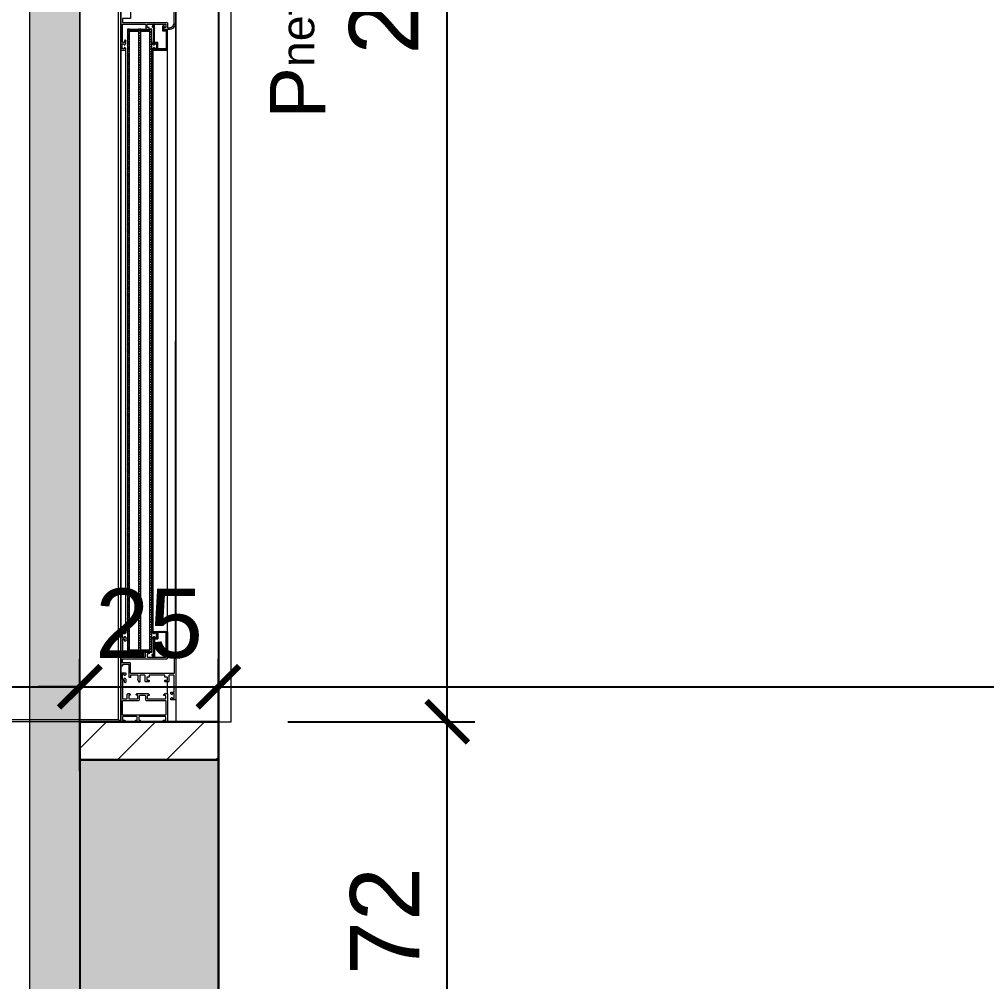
# Model space of a CAD drawing. Header units: centimetres. Extents: x 111832 to 117233, y -55119 to -48329.
# Drawn here: x 112718.5 to 112892.9, y -51987.4 to -51813.7 of the extents above; entities that cross this region are included whole.
import ezdxf

# ---------------------------------------------------------------- set-up
doc = ezdxf.new("R2010")
doc.units = ezdxf.units.CM
doc.header["$LTSCALE"] = 50
doc.header["$MEASUREMENT"] = 0
doc.linetypes.add('CONTINU', pattern=[0])
doc.layers.get('0').update_dxf_attribs({"color": 8})
for name, color, linetype in [('BETON COUPE', 3, 'CONTINU'), ('BETON TRAME', 252, 'Continuous'), ('COTE 50ème', 1, 'Continuous')]:
    doc.layers.add(name, color=color, linetype=linetype)
for name, color, linetype, lineweight in [('CONSOLE ISOL.', 214, 'Continuous', 15), ('ISOLATION', 252, 'Continuous', 0), ('MACONNERIE COUPE', 7, 'Continuous', 30), ('MACONNERIE HACHURE', 253, 'Continuous', 13), ('WINDOWS', 21, 'Continuous', 5)]:
    doc.layers.add(name, color=color, linetype=linetype, lineweight=lineweight)
doc.layers.add('FMULT', color=150, linetype='Continuous', plot=False)
doc.styles.add('GENERATED_STYLE_1', font='arial.ttf')
doc.styles.add('RS_TXT_50', font='arial.ttf', dxfattribs={"height": 12.5})
doc.dimstyles.new('RS_50CM_LINEAIRE', dxfattribs={"dimscale": 5, "dimtxt": 12.5, "dimasz": 1.5, "dimexe": 1, "dimexo": 2.5, "dimgap": 1, "dimtad": 1, "dimdec": 1, "dimrnd": 0.5, "dimdsep": 46, "dimtxsty": 'RS_TXT_50', "dimblk1": 'ARCHTICK', "dimblk2": 'ARCHTICK', "dimsah": 1, "dimcen": 2.5, "dimdle": 1, "dimclrt": 4, "dimadec": 0, "dimazin": 2, "dimtfac": 1, "dimtdec": 1, "dimtix": 1, "dimtmove": 2, "dimatfit": 3, "dimfxl": 1, "dimtolj": 1, "dimtzin": 0, "dimarcsym": 0})

# ---------------------------------------------------------------- blocks, each defined once
blk = doc.blocks.new('DRITARE POS 1')
at = {"layer": 'WINDOWS', "transparency": 33554559}
h = blk.add_hatch(dxfattribs=at)
h.set_pattern_fill('ANSI31', color=256, angle=450)
h.set_pattern_definition([(135, (-46708.70849, -43897.46996), (-0.08838834765, -0.08838834765), [])])
h.paths.add_polyline_path([(-1.49, -145.1), (-1.49, -145.05), (-1.74, -145.05), (-1.74, -145.1), (-2.09, -145.1, -0.414214), (-2.15, -145.05), (-2.15, -144.67, -0.247394), (-2.12, -144.63, 1.657435), (-2.37, -144.5), (-2.37, -145.23, 0.414214), (-2.28, -145.33), (-1.81, -145.33, -0.414214), (-1.72, -145.42), (-1.72, -148.46, -0.414214), (-1.81, -148.56), (-3.16, -148.56, -0.414214), (-3.22, -148.5), (-3.22, -147.49, 0.414214), (-3.31, -147.4), (-3.76, -147.4, -0.414214), (-3.81, -147.34), (-3.81, -144.21, 0.737396), (-3.98, -144.15), (-4.23, -144.51, 0.603122), (-4.15, -144.66), (-4.07, -144.66, -0.414214), (-4.02, -144.71), (-4.02, -147.4), (-4.06, -147.4, 0.414214), (-4.11, -147.46), (-4.11, -147.66, 0.250765), (-4.09, -147.71), (-3.92, -147.84, 0.599022), (-3.83, -147.79), (-3.83, -147.72, -0.414214), (-3.78, -147.66), (-3.51, -147.66, -0.414214), (-3.46, -147.72), (-3.46, -148.46, -0.414214), (-3.51, -148.52), (-3.78, -148.52, -0.414214), (-3.83, -148.46), (-3.83, -148.39, 0.599022), (-3.92, -148.34), (-4.09, -148.47, 0.250765), (-4.11, -148.52), (-4.11, -148.72, 0.414214), (-4.06, -148.78), (-1.55, -148.78, 0.414214), (-1.49, -148.72)])
at = {"layer": 'WINDOWS'}
h = blk.add_hatch(dxfattribs=at)
h.set_pattern_fill('ANSI31', color=140, scale=2.5, angle=450)
h.set_pattern_definition([(135, (-46708.9128, -43897.46996), (-0.2209708691, -0.2209708691), [])])
h.paths.add_polyline_path([(-8.71, -145.04), (-8.71, -257.42), (-8.31, -257.42), (-8.31, -145.04)])
h.paths.add_polyline_path([(-6.71, -145.04), (-6.71, -257.42), (-6.31, -257.42), (-6.31, -145.04)])
h.paths.add_polyline_path([(-4.71, -145.04), (-4.71, -257.42), (-4.31, -257.42), (-4.31, -145.04)])
at = {"layer": 'WINDOWS', "transparency": 33554559}
h = blk.add_hatch(dxfattribs=at)
h.set_pattern_fill('ANSI31', color=140, angle=450)
h.set_pattern_definition([(135, (-46708.90849, -43914.46996), (-0.08838834765, -0.08838834765), [])])
h.paths.add_polyline_path([(-6.71, -257.42), (-8.31, -257.42), (-8.31, -257.02), (-6.71, -257.02)])
h.paths.add_polyline_path([(-4.71, -257.42), (-6.31, -257.42), (-6.31, -257.02), (-4.71, -257.02)])
h.paths.add_polyline_path([(-6.71, -145.44), (-8.31, -145.44), (-8.31, -145.04), (-6.71, -145.04)])
h.paths.add_polyline_path([(-4.71, -145.44), (-6.31, -145.44), (-6.31, -145.04), (-4.71, -145.04)])
h = blk.add_hatch(dxfattribs=at)
h.set_pattern_fill('ANSI31', color=256, angle=450)
h.set_pattern_definition([(135, (-46708.71279, -43952.46996), (-0.08838834765, -0.08838834765), [])])
h.paths.add_polyline_path([(-1.72, -257.05, -0.414214), (-1.81, -257.14), (-2.28, -257.14, 0.414214), (-2.37, -257.23), (-2.37, -257.97, 1.835735), (-2.15, -257.82), (-2.15, -257.36), (-1.74, -257.36), (-1.5, -257.42), (-1.5, -253.74, 0.414214), (-1.55, -253.69), (-4.06, -253.69, 0.414214), (-4.12, -253.74), (-4.12, -253.95, 0.250765), (-4.09, -253.99), (-3.92, -254.12, 0.599022), (-3.84, -254.08), (-3.84, -253.95), (-3.46, -253.95), (-3.46, -254.81), (-3.84, -254.81), (-3.84, -254.67, 0.649779), (-3.93, -254.63), (-4.1, -254.76, 0.212283), (-4.12, -254.81), (-4.12, -255.01, 0.414214), (-4.06, -255.07), (-4.02, -255.07), (-4.02, -257.81), (-4.15, -257.81, 0.603122), (-4.23, -257.96), (-3.99, -258.31, 0.737396), (-3.82, -258.26), (-3.82, -255.07), (-3.31, -255.07, 0.414214), (-3.22, -254.97), (-3.22, -253.91), (-1.81, -253.91, -0.414214), (-1.72, -254)])
at = {"layer": 'WINDOWS'}
for p, q in [((-0.01, -258.52), (0, -143.87)), ((-9.89, -253.72), (-9.89, -148.72)), ((-9, -253.74), (-9, -148.72)), ((-4.11, -148.72), (-4.12, -253.74)), ((-1.5, -253.74), (-1.49, -148.72)), ((-9.9, -261.27), (-9.9, -259.89)), ((-1.5, -265.01), (-1.5, -262.75))]:
    blk.add_line(p, q, dxfattribs=at)
at = {"layer": 'WINDOWS', "color": 165}
for points in [[(-9.9, 0), (-9.9, -270), (-33.9, -270), (-33.9, 0)], [(-10.3, -269.6), (-10.3, -0.4), (-9.9, 0), (-9.9, -270)], [(0, 0), (0, -270), (10, -270), (10, 0)], [(-9.9, -270), (-33.9, -270), (-33.9, -269.6), (-10.3, -269.6)]]:
    blk.add_lwpolyline(points, close=True, dxfattribs=at)
at = {"layer": 'WINDOWS'}
for points in [[(-9.9, -270), (-9.9, 0), (0, 0), (0, -270)], [(-1.78, -268.73), (-1.83, -268.79), (-9.56, -268.79), (-9.62, -268.73), (-9.62, -266.19), (-9.56, -266.14), (-6.63, -266.14), (-6.54, -266.04), (-6.54, -265.3), (-6.44, -265.2), (-5.51, -265.2), (-5.42, -265.3), (-5.42, -266.04), (-5.32, -266.14), (-1.83, -266.14), (-1.78, -266.19)]]:
    blk.add_lwpolyline(points, close=True, dxfattribs=at)
blk.add_lwpolyline([(-9.89, -142.54), (-9.89, -148.72, 0.414214), (-9.84, -148.78), (-9.05, -148.78, 0.414214), (-9, -148.72), (-9, -148.51, 0.250765), (-9.02, -148.47), (-9.19, -148.34, 0.599022), (-9.28, -148.38), (-9.28, -148.48, -0.414214), (-9.33, -148.53), (-9.59, -148.53, -0.414214), (-9.65, -148.48), (-9.65, -147.69, -0.414214), (-9.59, -147.64), (-9.33, -147.64, -0.414214), (-9.28, -147.69), (-9.28, -147.79, 0.599022), (-9.19, -147.83), (-9.02, -147.7, 0.250765), (-9, -147.66), (-9, -147.08, 0.414214), (-9.05, -147.02), (-9.15, -147.02, 0.414214), (-9.2, -147.08), (-9.2, -147.34, -0.414214), (-9.26, -147.39), (-9.56, -147.39, -0.414214), (-9.61, -147.34), (-9.61, -144.17, -0.414214), (-9.56, -144.11), (-5.47, -144.11, -0.414214), (-5.41, -144.17), (-5.41, -144.99, 0.414214), (-5.36, -145.04), (-4.97, -145.04, 0.198912), (-4.93, -145.03), (-4.78, -144.87, 0.198912), (-4.76, -144.83), (-4.76, -144.76, 0.414214), (-4.82, -144.71), (-5.04, -144.71, -0.414214), (-5.13, -144.61), (-5.13, -144.2, -0.414214), (-5.04, -144.11), (-1.87, -144.11, -0.414214), (-1.77, -144.2), (-1.77, -144.61, -0.414214), (-1.87, -144.71), (-2.09, -144.71, 0.414214), (-2.15, -144.76), (-2.15, -144.83, 0.198912), (-2.13, -144.87), (-1.98, -145.03, 0.198912), (-1.94, -145.04), (-1.21, -145.04, 0.414214), (0, -143.83), (0, -136.47, 0.414214)], format="xyb", dxfattribs=at)
for points in [[(-1.49, -144.67, 0.414214), (-1.4, -144.76), (-1.18, -144.76), (-1.18, -144.76, 0.414214), (-0.28, -143.83), (-0.28, -141.23, 0.414214), (-0.34, -141.18), (-8.06, -141.18, 0.414214), (-8.12, -141.23), (-8.12, -142.99, -0.414214), (-8.21, -143.08), (-9.52, -143.08, 0.414214), (-9.61, -143.18), (-9.61, -143.74, 0.414214), (-9.52, -143.83), (-1.59, -143.83, -0.414214), (-1.49, -143.92)], [(-1.74, -145.1), (-2.09, -145.1, -0.414214), (-2.15, -145.05), (-2.15, -144.67, -0.247394), (-2.12, -144.63, 1.657435), (-2.37, -144.5), (-2.37, -145.23, 0.414214), (-2.28, -145.33), (-1.81, -145.33, -0.414214), (-1.72, -145.42), (-1.72, -148.46, -0.414214), (-1.81, -148.56), (-3.16, -148.56, -0.414214), (-3.22, -148.5), (-3.22, -147.49, 0.414214), (-3.31, -147.4), (-3.76, -147.4, -0.414214), (-3.81, -147.34), (-3.81, -144.21, 0.737396), (-3.98, -144.15), (-4.23, -144.51, 0.603122), (-4.15, -144.66), (-4.07, -144.66, -0.414214), (-4.02, -144.71), (-4.02, -147.4), (-4.06, -147.4, 0.414214), (-4.11, -147.46), (-4.11, -147.66, 0.250765), (-4.09, -147.71), (-3.92, -147.84, 0.599022), (-3.83, -147.79), (-3.83, -147.72, -0.414214), (-3.78, -147.66), (-3.51, -147.66, -0.414214), (-3.46, -147.72), (-3.46, -148.46, -0.414214), (-3.51, -148.52), (-3.78, -148.52, -0.414214), (-3.83, -148.46), (-3.83, -148.39, 0.599022), (-3.92, -148.34), (-4.09, -148.47, 0.250765), (-4.11, -148.52), (-4.11, -148.72, 0.414214), (-4.06, -148.78), (-1.55, -148.78, 0.414214), (-1.49, -148.72), (-1.49, -145.1), (-1.49, -145.05), (-1.74, -145.05)], [(0, -265.99, -0.414214), (-0.06, -266.04), (-0.84, -266.04, -0.414214), (-0.9, -265.99), (-0.9, -265.78, -0.250765), (-0.88, -265.73), (-0.71, -265.6, -0.599022), (-0.62, -265.65), (-0.62, -265.74, 0.414214), (-0.56, -265.8), (-0.3, -265.8, 0.414214), (-0.25, -265.74), (-0.25, -264.96, 0.414214), (-0.3, -264.9), (-0.56, -264.9, 0.414214), (-0.62, -264.96), (-0.62, -265.05, -0.599022), (-0.71, -265.1), (-0.88, -264.97, -0.250765), (-0.9, -264.92), (-0.9, -264.72, -0.414214), (-0.84, -264.66), (-0.34, -264.66, 0.414214), (-0.28, -264.61), (-0.28, -261.66, 0.414214), (-0.38, -261.56), (-1.12, -261.56, 0.414214), (-1.22, -261.66), (-1.22, -262.68, -0.414214), (-1.31, -262.78), (-1.87, -262.78, -0.414214), (-1.96, -262.68), (-1.96, -262.55, -0.414214), (-1.91, -262.5), (-1.55, -262.5, 0.414214), (-1.5, -262.44), (-1.5, -261.99, 0.414214), (-1.55, -261.94), (-1.91, -261.94, -0.414214), (-1.96, -261.88), (-1.96, -261.62, 0.414214), (-2.02, -261.56), (-4.71, -261.56, 0.414214), (-4.76, -261.62), (-4.76, -261.88, -0.414214), (-4.82, -261.94), (-5.17, -261.94, 0.414214), (-5.23, -261.99), (-5.23, -262.44, 0.414214), (-5.17, -262.5), (-4.82, -262.5, -0.414214), (-4.76, -262.55), (-4.76, -262.68, -0.414214), (-4.86, -262.78), (-5.42, -262.78, -0.414214), (-5.51, -262.68), (-5.51, -261.66, 0.414214), (-5.6, -261.56), (-6.39, -261.56, 0.414214), (-6.48, -261.66), (-6.48, -262.78, -0.809546), (-6.66, -262.81), (-6.85, -262.39, -0.543142), (-6.8, -262.31, 0.414214), (-6.74, -262.25), (-6.74, -261.66, 0.414214), (-6.84, -261.56), (-8.07, -261.56, 0.414214), (-8.12, -261.62), (-8.12, -261.97, -0.414214), (-8.18, -262.03), (-8.35, -262.03, -0.414214), (-8.4, -261.97), (-8.4, -259.75, 0.414214), (-8.5, -259.66), (-9.56, -259.66, 0.414214), (-9.62, -259.71), (-9.62, -259.92, -0.414214), (-9.67, -259.98), (-9.84, -259.98, -0.414214), (-9.9, -259.92), (-9.9, -253.74, -0.414214), (-9.84, -253.69), (-9.06, -253.69, -0.414214), (-9, -253.74), (-9, -253.95, -0.250765), (-9.03, -253.99), (-9.19, -254.12, -0.599022), (-9.28, -254.08), (-9.28, -253.98, 0.414214), (-9.34, -253.93), (-9.6, -253.93, 0.414214), (-9.65, -253.98), (-9.65, -254.77, 0.414214), (-9.6, -254.82), (-9.34, -254.82, 0.414214), (-9.28, -254.77), (-9.28, -254.67, -0.599022), (-9.19, -254.63), (-9.03, -254.76, -0.250765), (-9, -254.81), (-9, -255.38, -0.414214), (-9.06, -255.44), (-9.15, -255.44, -0.414214), (-9.21, -255.38), (-9.21, -255.12, 0.414214), (-9.26, -255.07), (-9.56, -255.07, 0.414214), (-9.62, -255.12), (-9.62, -258.3, 0.414214), (-9.56, -258.35), (-5.47, -258.35, 0.414214), (-5.42, -258.3), (-5.42, -257.47, -0.414214), (-5.36, -257.42), (-4.97, -257.42, -0.198912), (-4.93, -257.44), (-4.78, -257.59, -0.198912), (-4.76, -257.63), (-4.76, -257.7, -0.414214), (-4.82, -257.75), (-5.04, -257.75, 0.414214), (-5.14, -257.85), (-5.14, -258.26, 0.414214), (-5.04, -258.35), (-1.87, -258.35, 0.414214), (-1.78, -258.26), (-1.78, -257.85, 0.414214), (-1.87, -257.75), (-2.09, -257.75, -0.414214), (-2.15, -257.7), (-2.15, -257.63, -0.198912), (-2.13, -257.59), (-1.98, -257.44, -0.198912), (-1.94, -257.42), (-1.22, -257.42, -0.414214), (0, -258.63)], [(-1.74, -257.36), (-2.09, -257.36, 0.414214), (-2.15, -257.42), (-2.15, -257.79, 0.247394), (-2.13, -257.84, -1.657435), (-2.37, -257.97), (-2.37, -257.23, -0.414214), (-2.28, -257.14), (-1.81, -257.14, 0.414214), (-1.72, -257.05), (-1.72, -254, 0.414214), (-1.81, -253.91), (-3.16, -253.91, 0.414214), (-3.22, -253.97), (-3.22, -254.97, -0.414214), (-3.31, -255.07), (-3.76, -255.07, 0.414214), (-3.82, -255.12), (-3.82, -258.26, -0.737396), (-3.99, -258.31), (-4.23, -257.96, -0.603122), (-4.15, -257.81), (-4.08, -257.81, 0.414214), (-4.02, -257.75), (-4.02, -255.07), (-4.06, -255.07, -0.414214), (-4.12, -255.01), (-4.12, -254.81, -0.250765), (-4.09, -254.76), (-3.92, -254.63, -0.599022), (-3.84, -254.67), (-3.84, -254.75, 0.414214), (-3.78, -254.81), (-3.52, -254.81, 0.414214), (-3.46, -254.75), (-3.46, -254, 0.414214), (-3.52, -253.95), (-3.78, -253.95, 0.414214), (-3.84, -254), (-3.84, -254.08, -0.599022), (-3.92, -254.12), (-4.09, -253.99, -0.250765), (-4.12, -253.95), (-4.12, -253.74, -0.414214), (-4.06, -253.69), (-1.55, -253.69, -0.414214), (-1.5, -253.74), (-1.5, -257.36), (-1.5, -257.42), (-1.74, -257.42)], [(-1.5, -257.79, -0.414214), (-1.4, -257.7), (-1.18, -257.7), (-1.18, -257.7, -0.414214), (-0.28, -258.63), (-0.28, -261.23, -0.414214), (-0.34, -261.28), (-8.07, -261.28, -0.414214), (-8.12, -261.23), (-8.12, -259.47, 0.414214), (-8.22, -259.38), (-9.52, -259.38, -0.414214), (-9.62, -259.29), (-9.62, -258.73, -0.414214), (-9.52, -258.63), (-1.59, -258.63, 0.414214), (-1.5, -258.54)], [(-7.08, -265), (-7.02, -264.94, -0.198912), (-6.98, -264.92), (-4.97, -264.92, -0.198912), (-4.93, -264.94), (-4.78, -265.09, -0.198912), (-4.76, -265.13), (-4.76, -265.2, -0.414214), (-4.82, -265.26), (-5.01, -265.26, 0.340481), (-5.14, -265.35), (-5.14, -265.76, 0.414214), (-5.04, -265.86), (-1.87, -265.86, 0.414214), (-1.78, -265.76), (-1.78, -265.35, 0.414214), (-1.87, -265.26), (-2.09, -265.26, -0.414214), (-2.15, -265.2), (-2.15, -265.13, -0.198912), (-2.13, -265.09), (-1.98, -264.94, -0.198912), (-1.94, -264.92), (-1.55, -264.92, -0.414214), (-1.5, -264.98), (-1.5, -269.94, -0.414214), (-1.55, -270), (-2.13, -270, -0.322823), (-2.19, -269.96), (-2.24, -269.79, -0.511918), (-2.19, -269.72), (-1.87, -269.72, 0.414214), (-1.78, -269.63), (-1.78, -269.16, 0.414214), (-1.87, -269.07), (-6.57, -269.07, 0.414214), (-6.67, -269.16), (-6.67, -269.63, 0.414214), (-6.57, -269.72), (-6.44, -269.72, -0.511918), (-6.39, -269.79), (-6.45, -269.96, -0.322823), (-6.5, -270), (-7.12, -270, -0.322823), (-7.17, -269.96), (-7.23, -269.79, -0.511918), (-7.17, -269.72), (-7.04, -269.72, 0.414214), (-6.95, -269.63), (-6.95, -269.16, 0.414214), (-7.04, -269.07), (-9.52, -269.07, 0.414214), (-9.62, -269.16), (-9.62, -269.63, 0.414214), (-9.52, -269.72), (-9.21, -269.72, -0.511918), (-9.15, -269.79), (-9.21, -269.96, -0.322823), (-9.26, -270), (-9.84, -270, -0.414214), (-9.9, -269.94), (-9.9, -261.25, -0.414214), (-9.84, -261.19), (-9.06, -261.19, -0.414214), (-9, -261.25), (-9, -261.49, -0.250765), (-9.03, -261.53), (-9.19, -261.65, -0.599022), (-9.28, -261.6), (-9.28, -261.49, 0.414214), (-9.34, -261.43), (-9.6, -261.43, 0.414214), (-9.65, -261.49), (-9.65, -262.27, 0.414214), (-9.6, -262.33), (-9.34, -262.33, 0.414214), (-9.28, -262.27), (-9.28, -262.2, -0.599022), (-9.19, -262.15), (-9.03, -262.26, -0.250765), (-9, -262.31), (-9, -262.84, -1), (-9.21, -262.84), (-9.21, -262.63, 0.414214), (-9.26, -262.57), (-9.56, -262.57, 0.414214), (-9.62, -262.63), (-9.62, -265.8, 0.414214), (-9.56, -265.86), (-8.83, -265.86, 0.414214), (-8.74, -265.76), (-8.74, -265.11, -0.414214), (-8.55, -264.92), (-8.3, -264.92, -0.198912), (-8.26, -264.94), (-8.2, -265, -0.198912), (-8.18, -265.04), (-8.18, -265.15, -0.414214), (-8.24, -265.2), (-8.4, -265.2, 0.414214), (-8.46, -265.26), (-8.46, -265.76, 0.414214), (-8.37, -265.86), (-6.91, -265.86, 0.414214), (-6.82, -265.76), (-6.82, -265.26, 0.414214), (-6.87, -265.2), (-7.04, -265.2, -0.414214), (-7.1, -265.15), (-7.1, -265.04, -0.198912)]]:
    blk.add_lwpolyline(points, format="xyb", close=True, dxfattribs=at)
at = {"layer": 'WINDOWS', "color": 140}
for points in [[(-8.71, -145.04), (-8.71, -257.42), (-8.31, -257.42), (-8.31, -145.04)], [(-6.71, -145.44), (-8.31, -145.44), (-8.31, -145.04), (-6.71, -145.04)], [(-6.71, -145.04), (-6.71, -257.42), (-6.31, -257.42), (-6.31, -145.04)], [(-4.71, -145.44), (-6.31, -145.44), (-6.31, -145.04), (-4.71, -145.04)], [(-4.71, -145.04), (-4.71, -257.42), (-4.31, -257.42), (-4.31, -145.04)], [(-6.71, -257.42), (-8.31, -257.42), (-8.31, -257.02), (-6.71, -257.02)], [(-4.71, -257.42), (-6.31, -257.42), (-6.31, -257.02), (-4.71, -257.02)]]:
    blk.add_lwpolyline(points, close=True, dxfattribs=at)
at = {"layer": 'WINDOWS', "color": 165, "insert": (27.15, -161.16), "char_height": 10, "attachment_point": 7, "rotation": 90, "style": 'GENERATED_STYLE_1'}
blk.add_mtext('\\A1;\\pt0;P{\\H0.6x;neto}= 0', dxfattribs=at)
blk = doc.blocks.new('_ArchTick')
at = {"color": 0, "linetype": 'ByBlock', "const_width": 0.15}
blk.add_lwpolyline([(-0.5, -0.5), (0.5, 0.5)], dxfattribs=at)
blk = doc.blocks.new('*D927')
at = {"layer": 'COTE 50ème', "color": 0, "lineweight": -2, "ltscale": 0.5, "transparency": 16777216}
for p, q in [((112450.11, -50327.36), (112450.11, -52042.36)), ((113381.87, -50332.36), (112445.11, -50332.36)), ((112611.87, -52037.36), (112445.11, -52037.36))]:
    blk.add_line(p, q, dxfattribs=at)
at = {"layer": 'Defpoints', "color": 0, "ltscale": 0.5, "transparency": 16777216}
for p in [(113394.37, -50332.36), (112450.11, -52037.36), (112624.37, -52037.36)]:
    blk.add_point(p, dxfattribs=at)
at = {"layer": 'COTE 50ème', "color": 0, "lineweight": -2, "ltscale": 0.5, "transparency": 16777216, "xscale": 7.5, "yscale": 7.5, "zscale": 7.5}
for p, rotation in [((112450.11, -50332.36), 90), ((112450.11, -52037.36), 270)]:
    blk.add_blockref('_ArchTick', p, dxfattribs=dict(at, rotation=rotation))
at = {"layer": 'COTE 50ème', "color": 4, "ltscale": 0.5, "transparency": 16777216, "insert": (112438.72, -51184.86), "char_height": 12.5, "attachment_point": 5, "rotation": 90, "style": 'RS_TXT_50'}
blk.add_mtext('\\A1;1705', dxfattribs=at)
blk = doc.blocks.new('*D929')
at = {"layer": 'COTE 50ème', "color": 0, "lineweight": -2, "ltscale": 0.5, "transparency": 16777216}
for p, q in [((112795.65, -52017.36), (112795.65, -51935.47)), ((112766.87, -51940.47), (112800.65, -51940.47)), ((112767.9, -52012.36), (112800.65, -52012.36))]:
    blk.add_line(p, q, dxfattribs=at)
at = {"layer": 'Defpoints', "color": 0, "ltscale": 0.5, "transparency": 16777216}
for p in [(112754.37, -51940.47), (112795.65, -51940.47), (112755.4, -52012.36)]:
    blk.add_point(p, dxfattribs=at)
at = {"layer": 'COTE 50ème', "color": 0, "lineweight": -2, "ltscale": 0.5, "transparency": 16777216, "xscale": 7.5, "yscale": 7.5, "zscale": 7.5}
for p, rotation in [((112795.65, -51940.47), 90), ((112795.65, -52012.36), 270)]:
    blk.add_blockref('_ArchTick', p, dxfattribs=dict(at, rotation=rotation))
at = {"layer": 'COTE 50ème', "color": 4, "ltscale": 0.5, "transparency": 16777216, "insert": (112784.37, -51976.42), "char_height": 12.5, "attachment_point": 5, "rotation": 90, "style": 'RS_TXT_50'}
blk.add_mtext('\\A1;72', dxfattribs=at)
blk = doc.blocks.new('*D930')
at = {"layer": 'COTE 50ème', "color": 0, "lineweight": -2, "ltscale": 0.5, "transparency": 16777216}
for p, q in [((112795.65, -51945.47), (112795.65, -51665.47)), ((112764.16, -51670.47), (112800.65, -51670.47)), ((112766.87, -51940.47), (112800.65, -51940.47))]:
    blk.add_line(p, q, dxfattribs=at)
at = {"layer": 'Defpoints', "color": 0, "ltscale": 0.5, "transparency": 16777216}
for p in [(112751.66, -51670.47), (112795.65, -51670.47), (112754.37, -51940.47)]:
    blk.add_point(p, dxfattribs=at)
at = {"layer": 'COTE 50ème', "color": 0, "lineweight": -2, "ltscale": 0.5, "transparency": 16777216, "xscale": 7.5, "yscale": 7.5, "zscale": 7.5}
for p, rotation in [((112795.65, -51670.47), 90), ((112795.65, -51940.47), 270)]:
    blk.add_blockref('_ArchTick', p, dxfattribs=dict(at, rotation=rotation))
at = {"layer": 'COTE 50ème', "color": 4, "ltscale": 0.5, "transparency": 16777216, "insert": (112784.27, -51805.47), "char_height": 12.5, "attachment_point": 5, "rotation": 90, "style": 'RS_TXT_50'}
blk.add_mtext('\\A1;270', dxfattribs=at)
blk = doc.blocks.new('*D1116')
at = {"layer": 'COTE 50ème', "color": 0, "lineweight": -2, "ltscale": 0.5, "transparency": 16777216}
for p, q in [((112624.37, -51959.86), (112624.37, -51929.15)), ((112729.37, -51949.4), (112729.37, -51929.15)), ((112619.37, -51934.15), (112734.37, -51934.15))]:
    blk.add_line(p, q, dxfattribs=at)
at = {"layer": 'Defpoints', "color": 0, "ltscale": 0.5, "transparency": 16777216}
for p in [(112729.37, -51934.15), (112729.37, -51961.9), (112624.37, -51972.36)]:
    blk.add_point(p, dxfattribs=at)
at = {"layer": 'COTE 50ème', "color": 0, "lineweight": -2, "ltscale": 0.5, "transparency": 16777216, "xscale": 7.5, "yscale": 7.5, "zscale": 7.5, "rotation": 180}
blk.add_blockref('_ArchTick', (112624.37, -51934.15), dxfattribs=at)
at = {"layer": 'COTE 50ème', "color": 0, "lineweight": -2, "ltscale": 0.5, "transparency": 16777216, "xscale": 7.5, "yscale": 7.5, "zscale": 7.5}
blk.add_blockref('_ArchTick', (112729.37, -51934.15), dxfattribs=at)
at = {"layer": 'COTE 50ème', "color": 4, "ltscale": 0.5, "transparency": 16777216, "insert": (112676.87, -51922.77), "char_height": 12.5, "attachment_point": 5, "style": 'RS_TXT_50'}
blk.add_mtext('\\A1;105', dxfattribs=at)
blk = doc.blocks.new('*D1117')
at = {"layer": 'COTE 50ème', "color": 0, "lineweight": -2, "ltscale": 0.5, "transparency": 16777216}
for p, q in [((112729.37, -51949.4), (112729.37, -51929.15)), ((112754.37, -51949.4), (112754.37, -51929.15)), ((112729.37, -51934.15), (112721.87, -51934.15)), ((112729.37, -51934.15), (112754.37, -51934.15)), ((112754.37, -51934.15), (112761.87, -51934.15))]:
    blk.add_line(p, q, dxfattribs=at)
at = {"layer": 'Defpoints', "color": 0, "ltscale": 0.5, "transparency": 16777216}
for p in [(112754.37, -51934.15), (112729.37, -51961.9), (112754.37, -51961.9)]:
    blk.add_point(p, dxfattribs=at)
at = {"layer": 'COTE 50ème', "color": 0, "lineweight": -2, "ltscale": 0.5, "transparency": 16777216, "xscale": 7.5, "yscale": 7.5, "zscale": 7.5}
blk.add_blockref('_ArchTick', (112729.37, -51934.15), dxfattribs=at)
at = {"layer": 'COTE 50ème', "color": 0, "lineweight": -2, "ltscale": 0.5, "transparency": 16777216, "xscale": 7.5, "yscale": 7.5, "zscale": 7.5, "rotation": 180}
blk.add_blockref('_ArchTick', (112754.37, -51934.15), dxfattribs=at)
at = {"layer": 'COTE 50ème', "color": 4, "ltscale": 0.5, "transparency": 16777216, "insert": (112741.87, -51922.77), "char_height": 12.5, "attachment_point": 5, "style": 'RS_TXT_50'}
blk.add_mtext('\\A1;25', dxfattribs=at)
blk = doc.blocks.new('*D1118')
at = {"layer": 'COTE 50ème', "color": 0, "lineweight": -2, "ltscale": 0.5, "transparency": 16777216}
for p, q in [((112754.37, -51949.4), (112754.37, -51929.15)), ((113299.37, -51962.27), (113299.37, -51929.15)), ((112749.37, -51934.15), (113304.37, -51934.15))]:
    blk.add_line(p, q, dxfattribs=at)
at = {"layer": 'Defpoints', "color": 0, "ltscale": 0.5, "transparency": 16777216}
for p in [(113299.37, -51934.15), (112754.37, -51961.9), (113299.37, -51974.77)]:
    blk.add_point(p, dxfattribs=at)
at = {"layer": 'COTE 50ème', "color": 0, "lineweight": -2, "ltscale": 0.5, "transparency": 16777216, "xscale": 7.5, "yscale": 7.5, "zscale": 7.5, "rotation": 180}
blk.add_blockref('_ArchTick', (112754.37, -51934.15), dxfattribs=at)
at = {"layer": 'COTE 50ème', "color": 0, "lineweight": -2, "ltscale": 0.5, "transparency": 16777216, "xscale": 7.5, "yscale": 7.5, "zscale": 7.5}
blk.add_blockref('_ArchTick', (113299.37, -51934.15), dxfattribs=at)
at = {"layer": 'COTE 50ème', "color": 4, "ltscale": 0.5, "transparency": 16777216, "insert": (113026.87, -51922.8), "char_height": 12.5, "attachment_point": 5, "style": 'RS_TXT_50'}
blk.add_mtext('\\A1;545', dxfattribs=at)

msp = doc.modelspace()

# ---------------------------------------------------------------- hatches: boundary and pattern name
at = {"layer": 'BETON TRAME', "transparency": 33554559}
h = msp.add_hatch(color=256, dxfattribs=at)
h.dxf.hatch_style = 1
h.paths.add_polyline_path([(113494.37, -51297.36), (113459.37, -51297.36), (113459.37, -50822.36), (113989.37, -50822.36), (113989.37, -51297.36), (113954.37, -51297.36), (113954.37, -50862.36), (113744.37, -50862.36), (113744.37, -51192.36), (113704.37, -51192.36), (113704.37, -50862.36), (113494.37, -50862.36)])
h.paths.add_polyline_path([(113859.37, -52037.36), (113884.37, -52037.36), (113884.37, -51532.36), (113859.37, -51532.36)])
h.paths.add_polyline_path([(113564.37, -52037.36), (113589.37, -52037.36), (113589.37, -51532.36), (113564.37, -51532.36)])
h.paths.add_polyline_path([(113994.37, -52012.36), (113884.37, -52012.36), (113884.37, -52037.36), (113994.37, -52037.36)])
h.paths.add_polyline_path([(114454.37, -52012.36), (114354.37, -52012.36), (114354.37, -52037.36), (114454.37, -52037.36)])
h.paths.add_polyline_path([(114694.37, -51947.36), (114719.37, -51947.36), (114719.37, -52037.36), (114694.37, -52037.36)])
h.paths.add_polyline_path([(114719.37, -51527.36), (114694.37, -51527.36), (114694.37, -51670.47), (114719.37, -51670.47)])
h.paths.add_polyline_path([(114719.37, -51207.36), (114694.37, -51207.36), (114694.37, -51347.36), (114719.37, -51347.36)])
h.paths.add_polyline_path([(114719.37, -50960.36), (114639.37, -50960.36), (114639.37, -50985.36), (114694.37, -50985.36), (114694.37, -51012.36), (114719.37, -51012.36)])
h.paths.add_polyline_path([(114354.37, -50960.36), (114284.37, -50960.36), (114284.37, -50985.36), (114354.37, -50985.36)])
h.paths.add_polyline_path([(114199.37, -50960.36), (114184.37, -50960.36), (114184.37, -50985.36), (114199.37, -50985.36)])
h.paths.add_polyline_path([(113249.26, -50960.36), (113264.37, -50960.36), (113264.37, -50985.36), (113249.26, -50985.36)])
h.paths.add_polyline_path([(113094.37, -50960.36), (113164.37, -50960.36), (113164.37, -50985.36), (113094.37, -50985.36)])
h.paths.add_polyline_path([(112729.37, -50960.36), (112809.37, -50960.36), (112809.37, -50985.36), (112754.37, -50985.36), (112754.37, -51032.36), (112729.37, -51032.36)])
h.paths.add_polyline_path([(112729.37, -51207.36), (112754.37, -51207.36), (112754.37, -51347.36), (112729.37, -51347.36)])
h.paths.add_polyline_path([(112754.37, -51947.36), (112729.37, -51947.36), (112729.37, -52037.36), (112754.37, -52037.36)])
h.paths.add_polyline_path([(112994.37, -52012.36), (112994.37, -52037.36), (113094.37, -52037.36), (113094.37, -52012.36)])
h.paths.add_polyline_path([(113564.37, -52012.36), (113454.37, -52012.36), (113454.37, -52037.36), (113564.37, -52037.36)])
h.paths.add_polyline_path([(112729.37, -51527.36), (112754.37, -51527.36), (112754.37, -51670.47), (112729.37, -51670.47)])
h.paths.add_polyline_path([(112919.37, -51587.36), (112979.37, -51587.36), (112979.37, -51612.36), (112919.37, -51612.36)])
h.paths.add_polyline_path([(113104.37, -51587.36), (113164.37, -51587.36), (113164.37, -51612.36), (113104.37, -51612.36)])
h.paths.add_polyline_path([(114344.37, -51587.36), (114284.37, -51587.36), (114284.37, -51612.36), (114344.37, -51612.36)])
h.paths.add_polyline_path([(114529.37, -51587.36), (114469.37, -51587.36), (114469.37, -51612.36), (114529.37, -51612.36)])
at = {"layer": 'ISOLATION', "transparency": 33554687}
h = msp.add_hatch(dxfattribs=at)
h.set_pattern_fill('INSUL', color=256, scale=10, angle=45)
h.paths.add_polyline_path([(113621.37, -50822.36), (113459.37, -50822.36), (113459.37, -50947.36), (113164.37, -50947.36), (113164.37, -50960.36), (112729.37, -50960.36), (112729.37, -52012.36), (112649.37, -52012.36), (112649.37, -51972.36), (112624.37, -51972.36), (112624.37, -52037.36), (113859.37, -52037.36), (113859.37, -52046.36), (112615.37, -52046.36), (112615.37, -51963.36), (112658.37, -51963.36), (112658.37, -52003.36), (112720.37, -52003.36), (112720.37, -50951.36), (113155.37, -50951.36), (113155.37, -50938.36), (113450.37, -50938.36), (113450.37, -50813.36), (113621.37, -50813.36)])
at = {"layer": 'MACONNERIE HACHURE'}
h = msp.add_hatch(dxfattribs=at)
h.set_pattern_fill('ANSI31', color=256, scale=50, style=0)
h.set_pattern_definition([(45, (0, 5835.283), (-4.41941738, 4.41941738), [])])
h.paths.add_polyline_path([(114184.37, -50957.36), (114184.37, -50947.36), (114284.37, -50947.36), (114284.37, -50997.36), (114184.37, -50997.36), (114184.37, -50987.36), (114269.37, -50987.36), (114269.37, -50957.36)])
h.paths.add_polyline_path([(112729.37, -52037.36), (112649.37, -52037.36), (112649.37, -52012.36), (112729.37, -52012.36)])
h.paths.add_polyline_path([(114719.37, -52037.36), (114799.37, -52037.36), (114799.37, -52012.36), (114719.37, -52012.36)])
h.paths.add_polyline_path([(114799.37, -52012.36), (114824.37, -52012.36), (114824.37, -51972.36), (114799.37, -51972.36)])
h.paths.add_polyline_path([(114694.37, -51940.47), (114719.37, -51940.47), (114719.37, -51947.36), (114694.37, -51947.36)])
h.paths.add_polyline_path([(112729.37, -51940.47), (112754.37, -51940.47), (112754.37, -51947.36), (112729.37, -51947.36)])
h.paths.add_polyline_path([(113757.37, -50822.36), (113757.37, -50707.36), (113691.37, -50707.36), (113691.37, -50822.36), (113711.37, -50822.36), (113711.37, -50727.36), (113737.37, -50727.36), (113737.37, -50822.36)])
h.paths.add_polyline_path([(113459.37, -50332.36), (113394.37, -50332.36), (113394.37, -50472.36), (113419.37, -50472.36), (113419.37, -50357.36), (113459.37, -50357.36)])
h.paths.add_polyline_path([(113989.37, -50332.36), (114054.37, -50332.36), (114054.37, -50472.36), (114029.37, -50472.36), (114029.37, -50357.36), (113989.37, -50357.36)])
h.paths.add_polyline_path([(114459.37, -50960.36), (114354.37, -50960.36), (114354.37, -50985.36), (114459.37, -50985.36)])
h.paths.add_polyline_path([(112989.37, -50960.36), (113094.37, -50960.36), (113094.37, -50985.36), (112989.37, -50985.36)])
h.paths.add_polyline_path([(114719.37, -51192.47), (114694.37, -51192.47), (114694.37, -51207.36), (114719.37, -51207.36)])
h.paths.add_polyline_path([(112649.37, -50752.25), (112624.37, -50752.25), (112624.37, -50697.36), (112649.37, -50697.36)])
h.paths.add_polyline_path([(112649.37, -51007.36), (112624.37, -51007.36), (112624.37, -50937.36), (112649.37, -50937.36)])
h.paths.add_polyline_path([(112649.37, -51192.47), (112624.37, -51192.47), (112624.37, -51347.36), (112649.37, -51347.36)])
h.paths.add_polyline_path([(112649.37, -51592.36), (112624.37, -51592.36), (112624.37, -51552.36), (112649.37, -51552.36)])
h.paths.add_polyline_path([(114799.37, -50752.25), (114824.37, -50752.25), (114824.37, -50697.36), (114799.37, -50697.36)])
h.paths.add_polyline_path([(114799.37, -51007.36), (114824.37, -51007.36), (114824.37, -50937.36), (114799.37, -50937.36)])
h.paths.add_polyline_path([(114799.37, -51192.47), (114824.37, -51192.47), (114824.37, -51347.36), (114799.37, -51347.36)])
h.paths.add_polyline_path([(114799.37, -51600.36), (114824.37, -51600.36), (114824.37, -51552.36), (114799.37, -51552.36)])
h.paths.add_polyline_path([(112754.37, -51587.36), (112919.37, -51587.36), (112919.37, -51612.36), (112754.37, -51612.36)])
h.paths.add_polyline_path([(112979.37, -51587.36), (112982.4, -51587.36), (112982.4, -51612.36), (112979.37, -51612.36)])
h.paths.add_polyline_path([(113077.4, -51587.36), (113104.37, -51587.36), (113104.37, -51612.36), (113077.4, -51612.36)])
h.paths.add_polyline_path([(114469.37, -51587.36), (114466.34, -51587.36), (114466.34, -51612.36), (114469.37, -51612.36)])
h.paths.add_polyline_path([(114371.34, -51587.36), (114344.37, -51587.36), (114344.37, -51612.36), (114371.34, -51612.36)])
h.paths.add_polyline_path([(114004.37, -50960.36), (113989.37, -50960.36), (113989.37, -50985.36), (114004.37, -50985.36)])
h.paths.add_polyline_path([(112729.37, -51192.47), (112754.37, -51192.47), (112754.37, -51207.36), (112729.37, -51207.36)])
h.paths.add_polyline_path([(113189.37, -51417.36), (113177.37, -51417.36), (113177.37, -51587.44), (113164.37, -51587.36), (113164.37, -51612.36), (113189.37, -51612.36), (113189.37, -51504.36), (113199.37, -51504.36), (113199.37, -51492.36), (113189.37, -51492.36)])
h.paths.add_polyline_path([(113177.37, -51290.36), (113177.37, -51280.36), (113189.37, -51280.36), (113189.37, -51325.36), (113177.37, -51325.36), (113177.37, -51315.36), (112754.37, -51315.36), (112754.37, -51290.36)])
h.paths.add_polyline_path([(113444.37, -50960.36), (113459.37, -50960.36), (113459.37, -50985.36), (113444.37, -50985.36)])
h.paths.add_polyline_path([(113291.37, -51166.36), (113313.37, -51166.36), (113313.37, -51275.36), (113459.37, -51275.36), (113459.37, -51287.36), (113301.37, -51287.36), (113301.37, -51178.36), (113291.37, -51178.36)])
h.paths.add_polyline_path([(113177.37, -51188.36), (113189.37, -51188.36), (113189.37, -51178.36), (113199.37, -51178.36), (113199.37, -51166.36), (113189.37, -51166.36), (113189.37, -50997.36), (113264.77, -50997.36), (113264.77, -50987.36), (113179.37, -50987.36), (113179.37, -50957.36), (113264.77, -50957.36), (113264.77, -50947.36), (113164.37, -50947.36), (113164.37, -50987.36), (113177.37, -50987.36)])
h.paths.add_polyline_path([(113459.37, -51492.36), (113459.37, -51397.36), (113494.37, -51397.36), (113494.37, -51553.36), (113564.37, -51553.36), (113564.37, -51565.36), (113459.37, -51565.36), (113459.37, -51504.36), (113449.37, -51504.36), (113449.37, -51492.36)])
h.paths.add_polyline_path([(114454.37, -52012.36), (114694.37, -52012.36), (114694.37, -52037.36), (114454.37, -52037.36)])
h.paths.add_polyline_path([(114119.37, -51737.36), (114119.37, -51712.36), (114119.37, -51712.36), (114119.37, -51672.36), (114107.37, -51672.36), (114107.37, -51682.36), (114097.37, -51682.36), (114097.37, -51694.36), (114107.37, -51694.36), (114107.37, -51842.36), (113884.37, -51842.36), (113884.37, -51862.36), (114107.37, -51862.36), (114107.37, -51870.36), (114119.37, -51870.36)])
h.paths.add_polyline_path([(114694.37, -51012.36), (114719.37, -51012.36), (114719.37, -51032.36), (114694.37, -51032.36)])
h.paths.add_polyline_path([(113311.37, -51786.36), (113564.37, -51786.36), (113564.37, -51806.36), (113311.37, -51806.36), (113311.37, -51816.36), (113299.37, -51816.36), (113299.37, -51504.36), (113291.37, -51504.36), (113291.37, -51492.36), (113367.37, -51492.36), (113367.37, -51504.36), (113311.37, -51504.36)])
h.paths.add_polyline_path([(113454.37, -52012.36), (113311.37, -52012.36), (113311.37, -51898.36), (113299.37, -51898.36), (113299.37, -52012.36), (113274.37, -52012.36), (113274.37, -52037.36), (113454.37, -52037.36)])
h.paths.add_polyline_path([(113537.7, -51192.36), (113494.37, -51192.36), (113494.37, -51152.36), (113537.7, -51152.36)])
h.paths.add_polyline_path([(113704.37, -51192.36), (113664.37, -51192.36), (113664.37, -51152.36), (113704.37, -51152.36)])
h.paths.add_polyline_path([(113911.03, -51192.36), (113954.37, -51192.36), (113954.37, -51152.36), (113911.03, -51152.36)])
h.paths.add_polyline_path([(113744.37, -51192.36), (113784.37, -51192.36), (113784.37, -51152.36), (113744.37, -51152.36)])
h.paths.add_polyline_path([(113589.37, -52012.36), (113609.37, -52012.36), (113609.37, -52037.36), (113589.37, -52037.36)])
h.paths.add_polyline_path([(113977.37, -51565.36), (113977.37, -51694.36), (114015.37, -51694.36), (114015.37, -51682.36), (113989.37, -51682.36), (113989.37, -51534.5), (114107.37, -51534.5), (114107.37, -51590.36), (114119.37, -51590.36), (114119.37, -51522.36), (113989.37, -51522.5), (113989.37, -51397.36), (113954.37, -51397.36), (113954.37, -51553.36), (113884.37, -51553.36), (113884.37, -51565.36)])
h.paths.add_polyline_path([(112754.37, -52012.36), (112814.37, -52012.36), (112814.37, -52037.36), (112754.37, -52037.36)])
h.paths.add_polyline_path([(113709.37, -52012.36), (113859.37, -52012.36), (113859.37, -52037.36), (113709.37, -52037.36)])
h.paths.add_polyline_path([(113994.37, -52012.36), (114107.37, -52012.36), (114107.37, -51952.36), (114119.37, -51952.36), (114119.37, -52012.36), (114354.37, -52012.36), (114354.37, -52037.36), (113994.37, -52037.36)])
h.paths.add_polyline_path([(113589.37, -51532.36), (113589.37, -51482.36), (113674.37, -51482.36), (113674.37, -51462.36), (113564.37, -51462.36), (113564.37, -51532.36)])
h.paths.add_polyline_path([(113774.37, -51462.36), (113884.37, -51462.36), (113884.37, -51532.36), (113859.37, -51532.36), (113859.37, -51482.36), (113774.37, -51482.36)])

# ---------------------------------------------------------------- linework, layer by layer
at = {"layer": 'BETON COUPE'}
msp.add_lwpolyline([(112754.37, -51947.36), (112729.37, -51947.36), (112729.37, -52037.36), (112754.37, -52037.36)], close=True, dxfattribs=at)
at = {"layer": 'CONSOLE ISOL.', "lineweight": 5, "ltscale": 0.5}
msp.add_lwpolyline([(112729.37, -50960.36), (113459.37, -50960.36), (113459.37, -50822.36), (113989.37, -50822.36), (113989.37, -50960.36), (114719.37, -50960.36), (114719.37, -52037.36), (112729.37, -52037.36)], close=True, dxfattribs=at)
at = {"layer": 'FMULT', "ltscale": 0.5}
msp.add_lwpolyline([(112754.37, -52012.36), (113299.37, -52012.36), (113299.37, -51504.36), (113189.37, -51504.36), (113189.37, -51612.36), (112754.37, -51612.36)], close=True, dxfattribs=at)
at = {"layer": 'ISOLATION', "ltscale": 0.5}
msp.add_lwpolyline([(113621.37, -50822.36), (113459.37, -50822.36), (113459.37, -50947.36), (113164.37, -50947.36), (113164.37, -50960.36), (112729.37, -50960.36), (112729.37, -52012.36), (112649.37, -52012.36), (112649.37, -51972.36), (112624.37, -51972.36), (112624.37, -52037.36), (113859.37, -52037.36), (113859.37, -52046.36), (112615.37, -52046.36), (112615.37, -51963.36), (112658.37, -51963.36), (112658.37, -52003.36), (112720.37, -52003.36), (112720.37, -50951.36), (113155.37, -50951.36), (113155.37, -50938.36), (113450.37, -50938.36), (113450.37, -50813.36), (113621.37, -50813.36)], close=True, dxfattribs=at)
at = {"layer": 'MACONNERIE COUPE', "ltscale": 0.5}
msp.add_lwpolyline([(112729.37, -51940.47), (112754.37, -51940.47), (112754.37, -51947.36), (112729.37, -51947.36)], close=True, dxfattribs=at)

# ---------------------------------------------------------------- block references
at = {"lineweight": 5}
msp.add_blockref('DRITARE POS 1', (112746.66, -51670.47), dxfattribs=at)

# ---------------------------------------------------------------- dimensions: what is measured, and where the dimension line sits
at = {"layer": 'COTE 50ème', "ltscale": 0.5}
for base, p1, p2, picture, middle in [((112450.11, -52037.36), (113394.37, -50332.36), (112624.37, -52037.36), '*D927', (112438.72, -51184.86)), ((112795.65, -51670.47), (112754.37, -51940.47), (112751.66, -51670.47), '*D930', (112784.27, -51805.47)), ((112795.65, -51940.47), (112755.4, -52012.36), (112754.37, -51940.47), '*D929', (112784.37, -51976.42))]:
    dim = msp.add_linear_dim(base=base, p1=p1, p2=p2, angle=90, dimstyle='RS_50CM_LINEAIRE', dxfattribs=at)
    dim.commit()
    dim.dimension.update_dxf_attribs({"geometry": picture, "text_midpoint": middle})
for base, p1, p2, picture, middle in [((112729.37, -51934.15), (112624.37, -51972.36), (112729.37, -51961.9), '*D1116', (112676.87, -51922.77)), ((112754.37, -51934.15), (112729.37, -51961.9), (112754.37, -51961.9), '*D1117', (112741.87, -51922.77)), ((113299.37, -51934.15), (112754.37, -51961.9), (113299.37, -51974.77), '*D1118', (113026.87, -51922.8))]:
    dim = msp.add_linear_dim(base=base, p1=p1, p2=p2, dimstyle='RS_50CM_LINEAIRE', dxfattribs=at)
    dim.commit()
    dim.dimension.update_dxf_attribs({"geometry": picture, "text_midpoint": middle})

doc.saveas('drawing.dxf')
